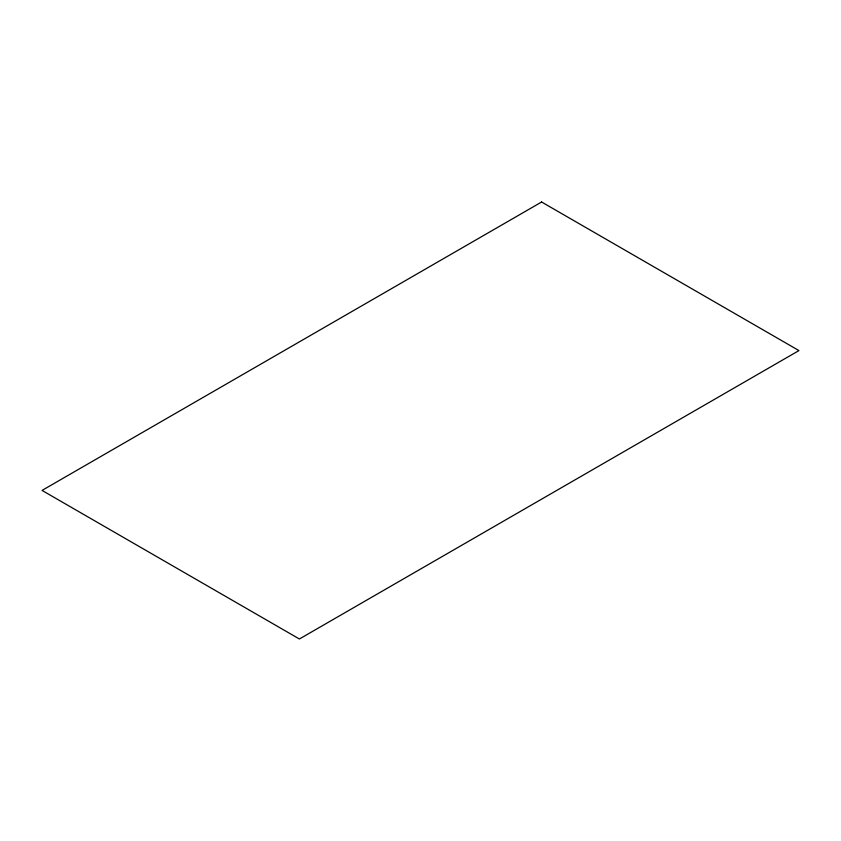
<?xml version="1.0" encoding="UTF-8"?>
<svg xmlns="http://www.w3.org/2000/svg" width="841" height="841" viewBox="0 0 841 841"><rect width="100%" height="100%" fill="white"/><g stroke="black" fill="none" stroke-linecap="round" stroke-linejoin="round"><path stroke-width="1.26" d="M541.604 202.008L42.05 490.419L299.396 638.992L798.95 350.581L541.604 202.008"/></g></svg>
